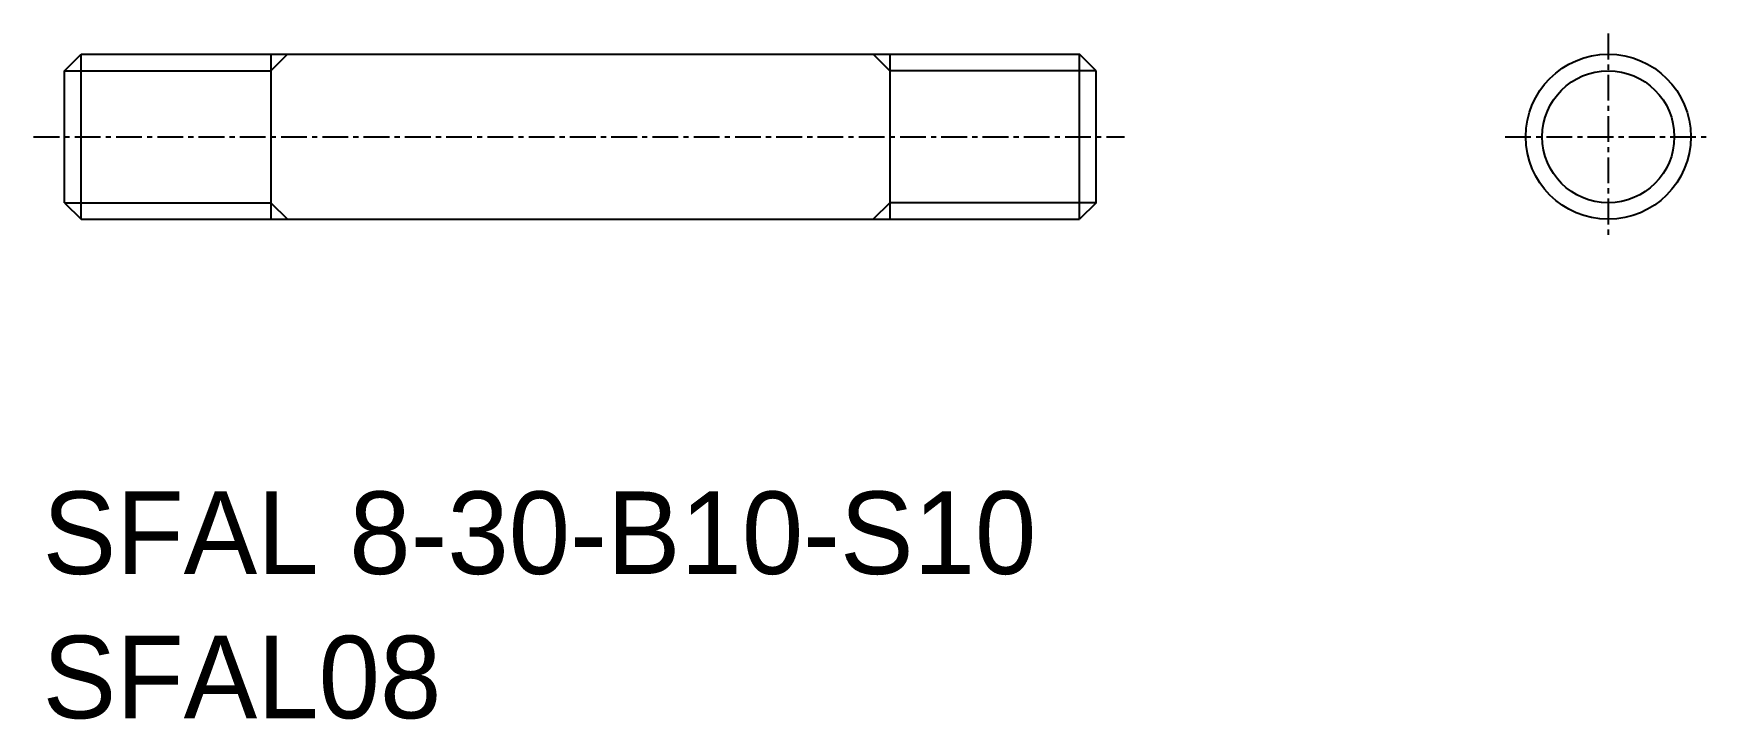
# Model space of a CAD drawing. Extents: x 124.7 to 206, y 121.5 to 154.8.
import ezdxf

# ---------------------------------------------------------------- set-up
doc = ezdxf.new("R2010")
doc.units = 0
doc.linetypes.add('CENTER', pattern=[2, 1.25, -0.25, 0.25, -0.25])
doc.layers.get('0').update_dxf_attribs({"linetype": 'CONTINUOUS'})
doc.layers.add('CENTER', color=1, linetype='CENTER')

msp = doc.modelspace()

# ---------------------------------------------------------------- linework, layer by layer
at = {"color": 7, "linetype": 'CONTINUOUS'}
for p, q in [((126.169, 152.961), (126.969, 153.761)), ((126.969, 145.761), (126.969, 153.761)), ((126.969, 153.761), (175.369, 153.761)), ((136.169, 153.761), (136.169, 145.761)), ((166.169, 153.761), (166.169, 145.761)), ((175.369, 145.761), (175.369, 153.761)), ((176.169, 152.961), (175.369, 153.761)), ((126.169, 146.561), (126.169, 152.961)), ((176.169, 146.561), (176.169, 152.961)), ((126.169, 146.561), (126.969, 145.761)), ((176.169, 146.561), (175.369, 145.761)), ((126.969, 145.761), (175.369, 145.761))]:
    msp.add_line(p, q, dxfattribs=at)
at = {"color": 3, "linetype": 'CONTINUOUS'}
for p, q in [((136.169, 152.961), (136.969, 153.761)), ((166.169, 152.961), (165.369, 153.761)), ((126.169, 152.961), (136.169, 152.961)), ((176.169, 152.961), (166.169, 152.961)), ((126.169, 146.561), (136.169, 146.561)), ((136.169, 146.561), (136.969, 145.761)), ((166.169, 146.561), (165.369, 145.761)), ((176.169, 146.561), (166.169, 146.561))]:
    msp.add_line(p, q, dxfattribs=at)
at = {"color": 7, "linetype": 'CONTINUOUS'}
msp.add_circle((200.994, 149.761), 4, dxfattribs=at)
at = {"color": 3, "linetype": 'CONTINUOUS'}
msp.add_circle((200.994, 149.761), 3.2, dxfattribs=at)
at = {"layer": 'CENTER', "color": 1, "linetype": 'CENTER'}
for p, q in [((200.994, 154.761), (200.994, 144.761)), ((124.666, 149.761), (177.546, 149.761)), ((195.994, 149.761), (205.994, 149.761))]:
    msp.add_line(p, q, dxfattribs=at)

# ---------------------------------------------------------------- texts
at = {"color": 7, "linetype": 'CONTINUOUS'}
for s, p in [('SFAL 8-30-B10-S10', (125.105, 128.569)), ('SFAL08', (125.105, 121.578))]:
    msp.add_text(s, height=4, dxfattribs=at).set_placement(p)

doc.saveas('drawing.dxf')
